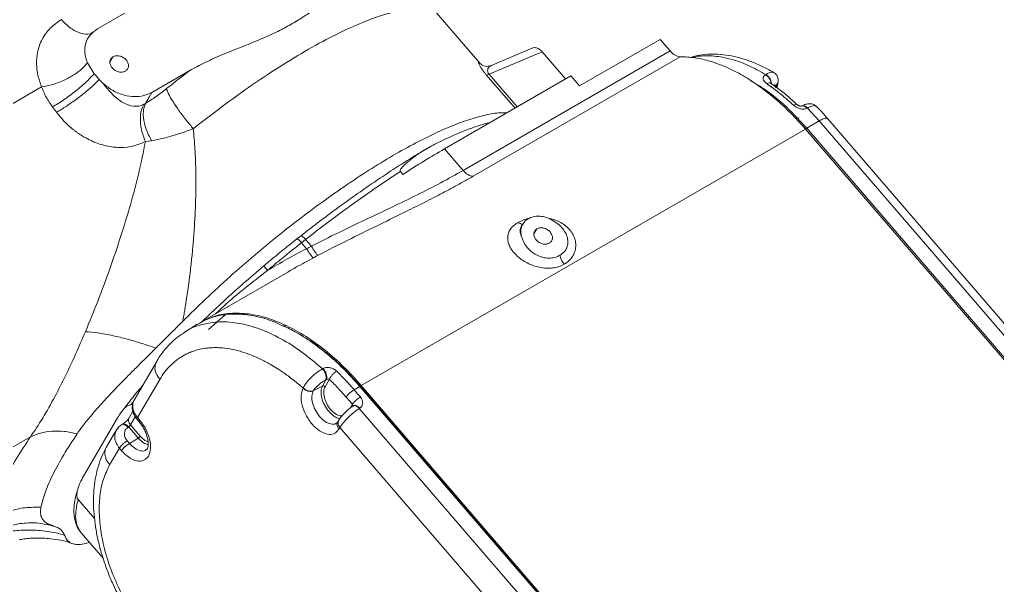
# Model space of a CAD drawing. Header units: millimetres. Extents: x 169 to 14583, y -399 to 10804.
# Drawn here: x 2466.2 to 2715.3, y 8263.2 to 8407.3 of the extents above; entities that cross this region are included whole.
import ezdxf

# ---------------------------------------------------------------- set-up
doc = ezdxf.new("R2010")
doc.units = ezdxf.units.MM
doc.header["$LTSCALE"] = 35

msp = doc.modelspace()

# ---------------------------------------------------------------- linework, layer by layer
at = {"color": 7, "linetype": 'Continuous', "lineweight": 18}
for p, q in [((2583.531, 8396.054), (2564.242, 8418.445)), ((2486.007, 8404.867), (2496.073, 8410.678)), ((2596.982, 8400.021), (2586.544, 8395.617)), ((2629.381, 8402.206), (2608.875, 8390.368)), ((2629.381, 8402.206), (2631.908, 8399.274)), ((2489.989, 8397.786), (2489.212, 8396.459)), ((2631.908, 8399.274), (2579.185, 8368.837)), ((2634.461, 8397.801), (2581.738, 8367.364)), ((2599.332, 8399.03), (2585.799, 8393.321)), ((2605.276, 8392.13), (2599.332, 8399.03)), ((2485.222, 8393.461), (2483.473, 8396.238)), ((2583.512, 8396.075), (2583.991, 8395.706)), ((2509.543, 8394.266), (2499.923, 8388.712)), ((2606.666, 8392.932), (2574.45, 8374.334)), ((2585.086, 8393.199), (2592.406, 8384.7)), ((2585.799, 8393.321), (2592.953, 8385.016)), ((2608.875, 8390.368), (2606.666, 8392.932)), ((2658.371, 8393.738), (2658.428, 8393.663)), ((2471.814, 8390.083), (2393.487, 8344.866)), ((2487.49, 8390.974), (2486.5, 8391.993)), ((2657.821, 8390.196), (2657.475, 8390.106)), ((2658.778, 8390.405), (2658.576, 8390.271)), ((2659.148, 8389.854), (2659.24, 8390.533)), ((2666.882, 8384.725), (2669.893, 8381.45)), ((2663.876, 8382.082), (2664.756, 8382.203)), ((2669.893, 8381.45), (2666.711, 8379.613)), ((2669.893, 8381.45), (2736.788, 8303.792)), ((2738.905, 8304.421), (2672.086, 8381.99)), ((2666.375, 8379.388), (2553.238, 8314.076)), ((2666.375, 8379.388), (2811.317, 8211.126)), ((2666.711, 8379.613), (2811.671, 8211.33)), ((2498.256, 8376.168), (2499.799, 8376.392)), ((2572.69, 8375.888), (2571.977, 8375.529)), ((2574.45, 8374.334), (2579.185, 8368.837)), ((2563.842, 8367.828), (2563.211, 8368.561)), ((2594.394, 8355.186), (2594.005, 8354.521)), ((2597.994, 8353.985), (2597.217, 8352.659)), ((2537.915, 8352.225), (2536.86, 8351.398)), ((2539.075, 8351.255), (2538.021, 8350.428)), ((2539.327, 8348.913), (2538.021, 8350.428)), ((2539.075, 8351.255), (2540.541, 8349.554)), ((2541.061, 8346.6), (2539.35, 8345.667)), ((2534.493, 8342.962), (2512.293, 8330.147)), ((2511.692, 8329.783), (2513.007, 8330.4)), ((2513.399, 8331.022), (2512.813, 8330.447)), ((2514.302, 8328.291), (2518.585, 8332.037)), ((2511.478, 8329.651), (2508.274, 8327.662)), ((2533.951, 8329.145), (2533.447, 8329.382)), ((2501.127, 8320.204), (2495.362, 8310.36)), ((2496.223, 8305.931), (2501.904, 8315.633)), ((2545.136, 8315.651), (2544.024, 8313.752)), ((2552.871, 8313.859), (2551.412, 8312.998)), ((2552.871, 8313.859), (2694.767, 8149.134)), ((2694.989, 8149.199), (2553.093, 8313.925)), ((2553.238, 8314.076), (2698.729, 8145.177)), ((2494.516, 8309.143), (2495.294, 8310.084)), ((2494.974, 8309.218), (2494.516, 8309.143)), ((2550.991, 8309.263), (2550.479, 8308.389)), ((2551.211, 8308.935), (2551.068, 8308.838)), ((2552.886, 8308.317), (2552.743, 8308.221)), ((2552.743, 8308.221), (2614.864, 8236.106)), ((2491.144, 8305.798), (2482.733, 8291.437)), ((2495.082, 8307.497), (2494.13, 8305.873)), ((2494.441, 8304.044), (2495.665, 8306.134)), ((2496.121, 8305.442), (2496.669, 8304.807)), ((2496.223, 8305.931), (2496.77, 8305.295)), ((2490.926, 8302.784), (2488.369, 8298.419)), ((2492.377, 8304.191), (2492.229, 8304.096)), ((2546.972, 8304.593), (2546.876, 8304.506)), ((2547.487, 8305.219), (2547.21, 8304.746)), ((2547.803, 8303.399), (2547.526, 8302.926)), ((2547.803, 8303.399), (2609.73, 8231.508)), ((2468.956, 8300.985), (2412.516, 8268.403)), ((2494.163, 8299.329), (2496.429, 8300.697)), ((2489.146, 8293.847), (2491.639, 8298.103)), ((2492.186, 8297.468), (2491.639, 8298.103)), ((2493.616, 8299.965), (2494.163, 8299.329)), ((2481.101, 8285.027), (2485.285, 8280.17)), ((2481.875, 8276.573), (2487.471, 8270.076))]:
    msp.add_line(p, q, dxfattribs=at)
at = {"color": 7, "linetype": 'Continuous', "lineweight": 18, "flags": 128}
for points in [[(2656.191, 8393.193), (2656.239, 8393.225), (2656.278, 8393.25)], [(2498.249, 8385.854), (2499.186, 8387.454), (2499.923, 8388.712)], [(2666.882, 8384.725), (2666.827, 8384.698), (2666.784, 8384.677)], [(2543.342, 8318.314), (2543.431, 8318.36), (2543.5, 8318.396)], [(2544.335, 8315.566), (2543.797, 8314.646), (2543.374, 8313.924)], [(2544.178, 8315.484), (2544.266, 8315.53), (2544.335, 8315.566)], [(2541.057, 8312.767), (2542.355, 8313.415), (2543.374, 8313.924)], [(2551.412, 8312.998), (2552.304, 8311.961), (2553.006, 8311.147)], [(2549.397, 8311.114), (2550.289, 8310.077), (2550.991, 8309.263)], [(2493.838, 8303.438), (2493.921, 8303.491), (2493.986, 8303.533)], [(2493.986, 8303.533), (2495.354, 8301.945), (2496.429, 8300.697)], [(2494.441, 8304.044), (2495.831, 8302.43), (2496.924, 8301.162)]]:
    msp.add_lwpolyline(points, dxfattribs=at)
at = {"color": 7, "linetype": 'Continuous', "lineweight": 18}
for points, knots in [([(2509.543, 8394.266), (2510.84, 8394.967), (2513.615, 8396.468), (2518.26, 8398.471), (2523.076, 8400.403), (2527.584, 8402.221), (2531.466, 8403.961), (2534.883, 8405.722), (2537.982, 8407.58), (2540.962, 8409.615), (2544.076, 8411.969), (2547.452, 8414.667), (2551.048, 8417.524), (2554.601, 8420.151), (2557.051, 8421.652), (2558.184, 8422.346)], [0, 0, 0, 0, 0.0779872, 0.1668877, 0.2624943, 0.3459984, 0.4179774, 0.4840917, 0.5484452, 0.6107072, 0.6785717, 0.7604998, 0.8464197, 0.9289949, 1, 1, 1, 1]), ([(2476.857, 8407.254), (2475.854, 8406.564), (2473.848, 8405.183), (2471.803, 8402.276), (2470.692, 8399.165), (2470.441, 8396.035), (2470.757, 8393.057), (2471.461, 8391.074), (2471.814, 8390.083)], [0, 0, 0, 0, 0.18659057, 0.37321298, 0.5597941, 0.70652501, 0.85327589, 1, 1, 1, 1]), ([(2476.857, 8407.254), (2477.457, 8406.625), (2478.658, 8405.365), (2480.636, 8404.118), (2482.624, 8403.519), (2484.06, 8403.45), (2484.623, 8403.876), (2484.689, 8403.926)], [0, 0, 0, 0, 0.2308126, 0.4616252, 0.6924378, 0.9641344, 1, 1, 1, 1]), ([(2596.985, 8400.016), (2596.995, 8400.023), (2597.186, 8400.141), (2597.683, 8400.14), (2598.349, 8399.887), (2598.913, 8399.479), (2599.193, 8399.18), (2599.332, 8399.03)], [0, 0, 0, 0, 0.01809265, 0.32892532, 0.63739964, 0.81920691, 1, 1, 1, 1]), ([(2489.989, 8397.786), (2489.781, 8397.625), (2489.366, 8397.303), (2489.142, 8396.54), (2489.27, 8395.707), (2489.753, 8394.908), (2490.511, 8394.267), (2491.426, 8393.889), (2492.379, 8393.805), (2492.889, 8394.017), (2493.144, 8394.123)], [0, 0, 0, 0, 0.125, 0.25, 0.375, 0.5, 0.625, 0.75, 0.875, 1, 1, 1, 1]), ([(2493.144, 8394.123), (2493.352, 8394.284), (2493.767, 8394.606), (2493.991, 8395.37), (2493.862, 8396.202), (2493.38, 8397.002), (2492.622, 8397.642), (2491.707, 8398.02), (2490.754, 8398.104), (2490.244, 8397.892), (2489.989, 8397.786)], [0, 0, 0, 0, 0.125, 0.25, 0.375, 0.5, 0.625, 0.75, 0.875, 1, 1, 1, 1]), ([(2631.908, 8399.274), (2632.113, 8399.054), (2632.522, 8398.619), (2633.186, 8398.159), (2633.849, 8397.854), (2634.256, 8397.819), (2634.461, 8397.801)], [0, 0, 0, 0, 0.2521618, 0.5006635, 0.74886362, 1, 1, 1, 1]), ([(2634.461, 8397.801), (2635.715, 8397.749), (2638.219, 8397.646), (2642.199, 8396.702), (2646.275, 8395.194), (2650.417, 8393.083), (2654.559, 8390.415), (2658.635, 8387.219), (2662.616, 8383.571), (2665.121, 8380.784), (2666.375, 8379.388)], [0, 0, 0, 0, 0.12523294, 0.25002611, 0.37480673, 0.50000114, 0.62520615, 0.75000493, 0.87480152, 1, 1, 1, 1]), ([(2658.362, 8393.736), (2658.075, 8393.906), (2656.853, 8394.63), (2654.671, 8395.718), (2651.823, 8396.879), (2648.98, 8397.734), (2646.172, 8398.278), (2643.422, 8398.507), (2640.77, 8398.398), (2638.651, 8398.099), (2637.467, 8397.722), (2637.089, 8397.602)], [0, 0, 0, 0, 0.04012894, 0.17119305, 0.30242272, 0.43329467, 0.56327103, 0.69172018, 0.8180688, 0.94199306, 1, 1, 1, 1]), ([(2637.685, 8397.557), (2638.179, 8397.686), (2639.881, 8398.131), (2643.149, 8398.044), (2647.381, 8397.292), (2651.797, 8395.745), (2654.784, 8394.082), (2656.278, 8393.25)], [0, 0, 0, 0, 0.0927455, 0.3195592, 0.5463728, 0.7731864, 1, 1, 1, 1]), ([(2483.473, 8396.238), (2483.061, 8395.748), (2482.21, 8394.735), (2480.203, 8393.228), (2477.646, 8391.803), (2474.701, 8390.637), (2472.753, 8390.263), (2471.814, 8390.083)], [0, 0, 0, 0, 0.1788032, 0.3691635, 0.5643795, 0.7898389, 1, 1, 1, 1]), ([(2583.512, 8396.075), (2583.452, 8396.141), (2583.324, 8396.282), (2583.203, 8396.378), (2583.114, 8396.408), (2583.071, 8396.338), (2583.137, 8396.068), (2583.347, 8395.621), (2583.601, 8395.188), (2583.79, 8394.89), (2583.977, 8394.613), (2584.181, 8394.329), (2584.392, 8394.048), (2584.679, 8393.682), (2584.926, 8393.389), (2585.086, 8393.199)], [0, 0, 0, 0, 0.0897222, 0.1903199, 0.2676361, 0.3801606, 0.5369887, 0.6857583, 0.7484443, 0.7905933, 0.8351119, 0.8722046, 0.9056632, 0.9388415, 1, 1, 1, 1]), ([(2586.594, 8395.639), (2586.12, 8395.483), (2585.392, 8395.244), (2584.414, 8395.416), (2584.078, 8395.6), (2583.91, 8395.691)], [0, 0, 0, 0, 0.48517551, 0.74340441, 1, 1, 1, 1]), ([(2586.589, 8395.611), (2586.357, 8395.505), (2585.863, 8395.28), (2585.446, 8394.72), (2585.391, 8394.099), (2585.531, 8393.711), (2585.665, 8393.486), (2585.755, 8393.375), (2585.799, 8393.321)], [0, 0, 0, 0, 0.3285936, 0.7000544, 0.8643905, 0.9356578, 0.9684169, 1, 1, 1, 1]), ([(2486.5, 8391.993), (2486.261, 8392.267), (2485.836, 8392.756), (2485.41, 8393.246), (2485.222, 8393.461)], [0, 0, 0, 0, 0.5602023, 1, 1, 1, 1]), ([(2503.642, 8389.679), (2504.743, 8390.549), (2506.709, 8392.103), (2508.677, 8393.605), (2509.543, 8394.266)], [0, 0, 0, 0, 0.5599723, 1, 1, 1, 1]), ([(2585.799, 8393.321), (2585.629, 8393.259), (2585.326, 8393.148), (2585.159, 8393.183), (2585.086, 8393.199)], [0, 0, 0, 0, 0.559645, 1, 1, 1, 1]), ([(2656.529, 8390.936), (2656.29, 8391.13), (2655.82, 8391.512), (2655.57, 8392.157), (2655.658, 8392.654), (2655.908, 8392.987), (2656.096, 8393.124), (2656.191, 8393.193)], [0, 0, 0, 0, 0.2786936, 0.5459093, 0.7773637, 0.8876048, 1, 1, 1, 1]), ([(2656.191, 8393.193), (2656.361, 8393.083), (2656.722, 8392.848), (2657.217, 8392.247), (2657.529, 8391.583), (2657.655, 8391.111), (2657.643, 8390.926), (2657.642, 8390.906)], [0, 0, 0, 0, 0.2295016, 0.489025, 0.7629847, 0.9748939, 1, 1, 1, 1]), ([(2656.278, 8393.25), (2656.57, 8393.415), (2657.162, 8393.749), (2657.856, 8393.877), (2658.271, 8393.871), (2658.37, 8393.739), (2658.371, 8393.738)], [0, 0, 0, 0, 0.3263642, 0.6627947, 0.9957815, 1, 1, 1, 1]), ([(2656.278, 8393.25), (2656.448, 8393.14), (2656.81, 8392.905), (2657.302, 8392.304), (2657.621, 8391.637), (2657.75, 8391.095), (2657.727, 8390.848), (2657.719, 8390.763)], [0, 0, 0, 0, 0.2115101, 0.4506977, 0.7031985, 0.8985126, 1, 1, 1, 1]), ([(2659.443, 8391.81), (2659.435, 8391.974), (2659.417, 8392.336), (2659.188, 8392.941), (2658.827, 8393.456), (2658.476, 8393.642), (2658.354, 8393.707)], [0, 0, 0, 0, 0.2323011, 0.5114543, 0.8296139, 1, 1, 1, 1]), ([(2471.814, 8390.083), (2472.171, 8389.2), (2472.873, 8387.469), (2474.039, 8385.816), (2474.61, 8385.007)], [0, 0, 0, 0, 0.5101645, 1, 1, 1, 1]), ([(2486.5, 8391.993), (2486.062, 8391.544), (2485.156, 8390.615), (2483.171, 8388.904), (2480.743, 8387.01), (2478.067, 8385.117), (2476.42, 8384.122), (2475.629, 8383.643)], [0, 0, 0, 0, 0.1786165, 0.3695504, 0.5655304, 0.7911622, 1, 1, 1, 1]), ([(2487.49, 8390.974), (2487.87, 8390.473), (2488.635, 8389.466), (2490.297, 8387.707), (2492.466, 8385.981), (2494.751, 8385.141), (2496.567, 8385.147), (2497.426, 8385.47), (2497.85, 8385.629)], [0, 0, 0, 0, 0.12844379, 0.25815373, 0.51594827, 0.76412125, 0.883391, 1, 1, 1, 1]), ([(2499.923, 8388.712), (2499.25, 8388.399), (2497.904, 8387.774), (2495.458, 8387.559), (2492.774, 8387.937), (2489.943, 8389.017), (2488.308, 8390.322), (2487.49, 8390.974)], [0, 0, 0, 0, 0.18676176, 0.37352353, 0.56028531, 0.78014266, 1, 1, 1, 1]), ([(2652.459, 8391.673), (2653.722, 8390.933), (2656.818, 8389.12), (2661.679, 8385.075), (2665.034, 8381.434), (2666.711, 8379.613)], [0, 0, 0, 0, 0.2563541, 0.628177, 1, 1, 1, 1]), ([(2656.529, 8390.936), (2656.747, 8391.036), (2657.14, 8391.217), (2657.396, 8391.07), (2657.511, 8391.004)], [0, 0, 0, 0, 0.55146797, 1, 1, 1, 1]), ([(2663.349, 8385.433), (2662.095, 8386.565), (2659.857, 8388.587), (2657.546, 8390.218), (2656.529, 8390.936)], [0, 0, 0, 0, 0.5599409, 1, 1, 1, 1]), ([(2664.294, 8385.578), (2663.842, 8385.996), (2662.532, 8387.206), (2660.281, 8389.086), (2658.458, 8390.377), (2657.529, 8391.035)], [0, 0, 0, 0, 0.2056571, 0.5955258, 1, 1, 1, 1]), ([(2658.203, 8390.543), (2658.325, 8390.585), (2658.679, 8390.707), (2658.739, 8390.524), (2658.778, 8390.405)], [0, 0, 0, 0, 0.3431435, 1, 1, 1, 1]), ([(2659.211, 8390.563), (2659.195, 8390.467), (2659.15, 8390.193), (2658.904, 8390.001), (2658.745, 8389.877)], [0, 0, 0, 0, 0.35121341, 1, 1, 1, 1]), ([(2659.42, 8391.842), (2659.427, 8391.785), (2659.466, 8391.478), (2659.269, 8390.935), (2658.936, 8390.576), (2658.778, 8390.405)], [0, 0, 0, 0, 0.1069696, 0.5749379, 1, 1, 1, 1]), ([(2659.232, 8390.504), (2659.295, 8390.769), (2659.423, 8391.314), (2659.436, 8391.671), (2659.443, 8391.854)], [0, 0, 0, 0, 0.4864522, 1, 1, 1, 1]), ([(2503.642, 8389.679), (2502.61, 8388.883), (2500.772, 8387.464), (2499.018, 8386.345), (2498.249, 8385.854)], [0, 0, 0, 0, 0.5613024, 1, 1, 1, 1]), ([(2510.452, 8379.456), (2509.864, 8380.156), (2508.645, 8381.607), (2506.865, 8383.971), (2505.24, 8386.356), (2504.016, 8388.461), (2503.764, 8389.284), (2503.642, 8389.679)], [0, 0, 0, 0, 0.1768132, 0.3671494, 0.5635509, 0.7902753, 1, 1, 1, 1]), ([(2474.61, 8385.007), (2474.801, 8384.754), (2475.143, 8384.302), (2475.48, 8383.845), (2475.629, 8383.643)], [0, 0, 0, 0, 0.559999, 1, 1, 1, 1]), ([(2498.256, 8376.168), (2497.874, 8377.195), (2497.108, 8379.253), (2496.873, 8382.018), (2497.14, 8384.183), (2497.619, 8385.158), (2497.85, 8385.629)], [0, 0, 0, 0, 0.28781185, 0.57700942, 0.79566606, 1, 1, 1, 1]), ([(2499.799, 8376.392), (2499.308, 8377.37), (2498.303, 8379.37), (2497.695, 8382.136), (2497.677, 8384.37), (2498.061, 8385.367), (2498.249, 8385.854)], [0, 0, 0, 0, 0.2743665, 0.5613829, 0.7856333, 1, 1, 1, 1]), ([(2497.85, 8385.629), (2497.923, 8385.666), (2498.054, 8385.731), (2498.188, 8385.816), (2498.249, 8385.854)], [0, 0, 0, 0, 0.5524204, 1, 1, 1, 1]), ([(2664.263, 8385.535), (2664.231, 8385.582), (2664.148, 8385.705), (2663.808, 8385.661), (2663.498, 8385.507), (2663.349, 8385.433)], [0, 0, 0, 0, 0.2430027, 0.6362441, 1, 1, 1, 1]), ([(2666.784, 8384.677), (2666.532, 8384.587), (2666.022, 8384.404), (2665.072, 8384.488), (2664.114, 8384.827), (2663.607, 8385.229), (2663.349, 8385.433)], [0, 0, 0, 0, 0.2378288, 0.4811771, 0.7360747, 1, 1, 1, 1]), ([(2665.392, 8385.233), (2665.368, 8385.223), (2665.319, 8385.203), (2665.212, 8385.19), (2665.081, 8385.195), (2664.931, 8385.223), (2664.768, 8385.275), (2664.601, 8385.353), (2664.438, 8385.453), (2664.343, 8385.535), (2664.295, 8385.577)], [0, 0, 0, 0, 0.1113552, 0.22542833, 0.34314423, 0.46523929, 0.59215603, 0.72393524, 0.86016418, 1, 1, 1, 1]), ([(2666.784, 8384.677), (2666.609, 8384.843), (2666.248, 8385.184), (2665.735, 8385.349), (2665.487, 8385.255), (2665.388, 8385.217)], [0, 0, 0, 0, 0.3622771, 0.7455795, 1, 1, 1, 1]), ([(2669.288, 8385.035), (2669.044, 8385.25), (2668.548, 8385.689), (2667.543, 8385.866), (2666.502, 8385.732), (2665.821, 8385.429), (2665.485, 8385.28)], [0, 0, 0, 0, 0.2464834, 0.5018808, 0.7544312, 1, 1, 1, 1]), ([(2665.493, 8385.269), (2665.503, 8385.279), (2665.632, 8385.401), (2665.991, 8385.348), (2666.468, 8385.135), (2666.747, 8384.859), (2666.882, 8384.725)], [0, 0, 0, 0, 0.0352136, 0.4183244, 0.7184015, 1, 1, 1, 1]), ([(2669.12, 8385.083), (2669.087, 8385.15), (2668.966, 8385.4), (2668.192, 8385.326), (2667.315, 8384.924), (2666.882, 8384.725)], [0, 0, 0, 0, 0.1566609, 0.5826948, 1, 1, 1, 1]), ([(2672.086, 8381.99), (2671.659, 8382.479), (2670.67, 8383.61), (2669.643, 8384.671), (2669.059, 8385.273)], [0, 0, 0, 0, 0.4324153, 1, 1, 1, 1]), ([(2475.629, 8383.643), (2476.23, 8382.884), (2477.156, 8381.717), (2478.623, 8380.289), (2479.62, 8379.432), (2480.451, 8378.789), (2481.09, 8378.328), (2481.785, 8377.861), (2482.609, 8377.353), (2483.49, 8376.866), (2484.488, 8376.374), (2485.737, 8375.839), (2487.181, 8375.349), (2488.834, 8374.953), (2490.416, 8374.725), (2492.632, 8374.641), (2495.312, 8374.936), (2497.287, 8375.763), (2498.256, 8376.168)], [0, 0, 0, 0, 0.1019042, 0.1567802, 0.2143613, 0.2405525, 0.2687066, 0.2988469, 0.3310003, 0.3742491, 0.4101372, 0.4557078, 0.5288933, 0.5875729, 0.6587343, 0.724022, 0.8645878, 1, 1, 1, 1]), ([(2590.341, 8383.508), (2589.64, 8383.523), (2587.912, 8383.561), (2584.461, 8382.911), (2580.131, 8381.661), (2575.274, 8379.79), (2569.984, 8377.353), (2564.309, 8374.37), (2558.312, 8370.873), (2552.066, 8366.904), (2545.652, 8362.516), (2539.138, 8357.755), (2532.594, 8352.671), (2526.1, 8347.329), (2519.747, 8341.797), (2513.57, 8336.132), (2509.693, 8332.31), (2507.752, 8330.396)], [0, 0, 0, 0, 0.0463322, 0.11435415, 0.18257063, 0.25078697, 0.31880875, 0.38683059, 0.45504701, 0.52326335, 0.59128513, 0.65930697, 0.72752339, 0.79573845, 0.863758, 0.93177938, 1, 1, 1, 1]), ([(2586.059, 8381.036), (2585.11, 8380.792), (2582.712, 8380.177), (2578.251, 8378.488), (2574.544, 8376.755), (2572.69, 8375.888)], [0, 0, 0, 0, 0.246438, 0.623219, 1, 1, 1, 1]), ([(2671.996, 8381.912), (2671.944, 8382.002), (2671.817, 8382.221), (2671.044, 8382.048), (2670.276, 8381.65), (2669.893, 8381.45)], [0, 0, 0, 0, 0.2574123, 0.6287062, 1, 1, 1, 1]), ([(2499.799, 8376.392), (2500.531, 8376.538), (2502.065, 8376.842), (2504.607, 8377.496), (2507.441, 8378.345), (2509.421, 8379.076), (2510.452, 8379.456)], [0, 0, 0, 0, 0.2182669, 0.4573774, 0.7177162, 1, 1, 1, 1]), ([(2507.752, 8330.396), (2507.846, 8330.911), (2508.021, 8331.872), (2508.253, 8333.218), (2508.436, 8334.319), (2508.601, 8335.344), (2508.797, 8336.61), (2509.074, 8338.483), (2509.395, 8340.823), (2509.692, 8343.205), (2509.932, 8345.317), (2510.122, 8347.139), (2510.28, 8348.782), (2510.41, 8350.247), (2510.514, 8351.531), (2510.598, 8352.635), (2510.827, 8355.885), (2511.083, 8361.071), (2511.133, 8367.942), (2510.945, 8373.992), (2510.608, 8377.719), (2510.452, 8379.456)], [0, 0, 0, 0, 0.0314071, 0.0587213, 0.0819311, 0.0983642, 0.1209343, 0.1587462, 0.2118652, 0.262483, 0.3027756, 0.3395009, 0.3726436, 0.4021891, 0.4281252, 0.4504407, 0.4691251, 0.6252535, 0.7658909, 0.8908667, 1, 1, 1, 1]), ([(2666.711, 8379.613), (2666.656, 8379.578), (2666.548, 8379.509), (2666.421, 8379.401), (2666.371, 8379.347), (2666.366, 8379.342)], [0, 0, 0, 0, 0.4753585, 0.9507143, 1, 1, 1, 1]), ([(2482.973, 8327.776), (2484.059, 8330.415), (2486.236, 8335.706), (2489.222, 8343.813), (2491.986, 8351.956), (2494.459, 8360.09), (2496.643, 8368.166), (2497.72, 8373.506), (2498.256, 8376.168)], [0, 0, 0, 0, 0.1657209, 0.3323758, 0.4995923, 0.6669592, 0.8339858, 1, 1, 1, 1]), ([(2571.977, 8375.529), (2571.373, 8375.205), (2570.228, 8374.59), (2568.678, 8373.631), (2567.419, 8372.786), (2566.448, 8372.084), (2565.663, 8371.48), (2564.999, 8370.934), (2564.368, 8370.373), (2563.815, 8369.826), (2563.389, 8369.311), (2563.174, 8368.942), (2563.147, 8368.712), (2563.172, 8368.616), (2563.199, 8368.579), (2563.211, 8368.561)], [0, 0, 0, 0, 0.1885351, 0.3575405, 0.4876288, 0.5879901, 0.6689717, 0.7427451, 0.8079438, 0.8838587, 0.9394366, 0.9775817, 0.9903762, 0.9954363, 1, 1, 1, 1]), ([(2569.949, 8374.402), (2568.64, 8373.615), (2565.979, 8372.018), (2561.864, 8369.405), (2557.648, 8366.626), (2553.38, 8363.703), (2549.073, 8360.648), (2544.742, 8357.468), (2541.013, 8354.644), (2538.732, 8352.866), (2537.899, 8352.216)], [0, 0, 0, 0, 0.1285526, 0.2612318, 0.3938299, 0.5263619, 0.6588405, 0.7912762, 0.9236779, 1, 1, 1, 1]), ([(2563.211, 8368.561), (2561.004, 8367.107), (2556.59, 8364.198), (2550.295, 8359.736), (2544.447, 8355.421), (2540.866, 8352.644), (2539.075, 8351.255)], [0, 0, 0, 0, 0.2799847, 0.5599695, 0.7799847, 1, 1, 1, 1]), ([(2579.185, 8368.837), (2577.315, 8367.786), (2573.573, 8365.682), (2567.414, 8362.554), (2560.959, 8359.432), (2554.26, 8356.268), (2547.419, 8353.024), (2542.835, 8350.711), (2540.541, 8349.554)], [0, 0, 0, 0, 0.1662312, 0.332564, 0.4990784, 0.6658174, 0.8327925, 1, 1, 1, 1]), ([(2579.185, 8368.837), (2579.414, 8368.597), (2579.871, 8368.116), (2580.77, 8367.517), (2581.371, 8367.422), (2581.738, 8367.364)], [0, 0, 0, 0, 0.2805197, 0.561039, 1, 1, 1, 1]), ([(2581.738, 8367.364), (2580.396, 8366.602), (2577.702, 8365.071), (2573.378, 8362.768), (2568.842, 8360.442), (2563.428, 8357.756), (2557.073, 8354.663), (2549.744, 8351.098), (2544.767, 8348.53), (2542.249, 8347.23)], [0, 0, 0, 0, 0.1165949, 0.2340301, 0.3527422, 0.4731539, 0.6452009, 0.8204937, 1, 1, 1, 1]), ([(2604.966, 8344.969), (2604.514, 8344.744), (2603.614, 8344.296), (2602.037, 8343.973), (2600.381, 8343.907), (2598.701, 8344.125), (2597.062, 8344.576), (2595.527, 8345.238), (2594.123, 8346.067), (2592.897, 8347.039), (2591.878, 8348.12), (2591.118, 8349.283), (2590.637, 8350.477), (2590.433, 8352.064), (2590.924, 8353.558), (2592.015, 8354.835), (2592.801, 8355.349), (2593.192, 8355.605)], [0, 0, 0, 0, 0.0657808, 0.1312642, 0.1955519, 0.2591014, 0.3197577, 0.3798767, 0.4388461, 0.4978882, 0.5580728, 0.6193687, 0.6823829, 0.745459, 0.8727121, 0.9366295, 1, 1, 1, 1]), ([(2593.192, 8355.605), (2593.628, 8355.831), (2594.485, 8356.277), (2595.53, 8356.528), (2596.043, 8356.651)], [0, 0, 0, 0, 0.50905218, 1, 1, 1, 1]), ([(2594.355, 8355.188), (2594.344, 8355.185), (2594.175, 8355.142), (2593.766, 8355.27), (2593.382, 8355.494), (2593.192, 8355.605)], [0, 0, 0, 0, 0.033395, 0.5206544, 1, 1, 1, 1]), ([(2594.016, 8352.181), (2593.947, 8352.624), (2593.808, 8353.51), (2594.104, 8354.744), (2594.751, 8355.799), (2595.741, 8356.601), (2596.996, 8357.095), (2598.427, 8357.24), (2599.947, 8357.054), (2600.92, 8356.649), (2601.406, 8356.447)], [0, 0, 0, 0, 0.1249999, 0.2499999, 0.375, 0.5, 0.625, 0.7500001, 0.8750001, 1, 1, 1, 1]), ([(2600.812, 8356.664), (2600.973, 8356.641), (2601.709, 8356.538), (2602.945, 8356.106), (2604.437, 8355.379), (2605.698, 8354.433), (2606.71, 8353.333), (2607.427, 8352.107), (2607.842, 8350.8), (2607.926, 8349.457), (2607.677, 8348.135), (2607.076, 8346.901), (2606.195, 8345.791), (2605.374, 8345.242), (2604.966, 8344.969)], [0, 0, 0, 0, 0.0252423, 0.1147555, 0.2019218, 0.2886225, 0.3729887, 0.457282, 0.5431903, 0.629899, 0.7193007, 0.8112132, 0.9060479, 1, 1, 1, 1]), ([(2601.406, 8356.447), (2601.981, 8356.127), (2603.07, 8355.52), (2604.37, 8354.303), (2605.296, 8353.01), (2605.803, 8351.691), (2605.929, 8350.363), (2605.653, 8349.162), (2604.984, 8348.025), (2604.248, 8347.5), (2603.835, 8347.205)], [0, 0, 0, 0, 0.1458667, 0.2767579, 0.3977322, 0.5159455, 0.6257273, 0.7506135, 0.8598827, 1, 1, 1, 1]), ([(2594.016, 8352.181), (2593.881, 8352.551), (2593.613, 8353.288), (2593.705, 8354.082), (2593.995, 8354.462), (2594.042, 8354.523)], [0, 0, 0, 0, 0.4593871, 0.9121169, 1, 1, 1, 1]), ([(2601.15, 8350.322), (2600.894, 8350.216), (2600.384, 8350.005), (2599.431, 8350.088), (2598.517, 8350.467), (2597.758, 8351.106), (2597.277, 8351.907), (2597.147, 8352.739), (2597.371, 8353.502), (2597.786, 8353.824), (2597.994, 8353.985)], [0, 0, 0, 0, 0.125025, 0.2499956, 0.3749881, 0.4999883, 0.6249807, 0.7499809, 0.8748392, 1, 1, 1, 1]), ([(2597.994, 8353.985), (2598.249, 8354.091), (2598.76, 8354.303), (2599.713, 8354.22), (2600.627, 8353.84), (2601.386, 8353.201), (2601.867, 8352.401), (2601.996, 8351.569), (2601.773, 8350.806), (2601.357, 8350.484), (2601.15, 8350.322)], [0, 0, 0, 0, 0.125025, 0.2499956, 0.3749881, 0.4999883, 0.6249807, 0.7499809, 0.8748392, 1, 1, 1, 1]), ([(2536.844, 8351.389), (2536.178, 8350.864), (2534.247, 8349.341), (2531.41, 8347.038), (2529.259, 8345.23), (2528.357, 8344.472)], [0, 0, 0, 0, 0.23401968, 0.67882229, 1, 1, 1, 1]), ([(2538.021, 8350.428), (2536.396, 8349.14), (2533.494, 8346.84), (2530.628, 8344.434), (2529.367, 8343.375)], [0, 0, 0, 0, 0.55997376, 1, 1, 1, 1]), ([(2536.873, 8351.353), (2536.882, 8351.375), (2536.913, 8351.45), (2537.186, 8351.27), (2537.585, 8350.915), (2537.876, 8350.591), (2538.021, 8350.428)], [0, 0, 0, 0, 0.1355732, 0.4711039, 0.7355522, 1, 1, 1, 1]), ([(2537.92, 8352.189), (2537.926, 8352.206), (2537.95, 8352.273), (2538.184, 8352.138), (2538.58, 8351.805), (2538.91, 8351.438), (2539.075, 8351.255)], [0, 0, 0, 0, 0.0997528, 0.3998352, 0.6999176, 1, 1, 1, 1]), ([(2603.835, 8347.205), (2603.411, 8347.003), (2602.568, 8346.602), (2601.062, 8346.458), (2599.529, 8346.637), (2598.039, 8347.179), (2596.665, 8348.027), (2595.49, 8349.172), (2594.53, 8350.584), (2594.194, 8351.627), (2594.016, 8352.181)], [0, 0, 0, 0, 0.1254713, 0.2494845, 0.3675552, 0.4841877, 0.6024063, 0.7232844, 0.8532873, 1, 1, 1, 1]), ([(2539.327, 8348.913), (2537.651, 8348.031), (2534.297, 8346.268), (2531.011, 8344.34), (2529.367, 8343.375)], [0, 0, 0, 0, 0.4996732, 1, 1, 1, 1]), ([(2540.541, 8349.554), (2540.314, 8349.435), (2539.909, 8349.222), (2539.504, 8349.007), (2539.327, 8348.913)], [0, 0, 0, 0, 0.5600052, 1, 1, 1, 1]), ([(2541.061, 8346.6), (2540.975, 8346.639), (2540.802, 8346.719), (2540.326, 8347.326), (2539.818, 8348.084), (2539.486, 8348.643), (2539.327, 8348.913)], [0, 0, 0, 0, 0.2854547, 0.5752724, 0.7950923, 1, 1, 1, 1]), ([(2542.249, 8347.23), (2542.167, 8347.27), (2542, 8347.353), (2541.544, 8347.94), (2541.041, 8348.699), (2540.705, 8349.273), (2540.541, 8349.554)], [0, 0, 0, 0, 0.2739227, 0.5609883, 0.7854534, 1, 1, 1, 1]), ([(2539.35, 8345.667), (2538.603, 8345.264), (2536.978, 8344.388), (2535.368, 8343.456), (2534.499, 8342.952)], [0, 0, 0, 0, 0.4599717, 1, 1, 1, 1]), ([(2542.249, 8347.23), (2542.027, 8347.113), (2541.631, 8346.903), (2541.235, 8346.692), (2541.061, 8346.6)], [0, 0, 0, 0, 0.56, 1, 1, 1, 1]), ([(2604.966, 8344.969), (2604.826, 8345.141), (2604.539, 8345.496), (2604.103, 8346.259), (2603.937, 8346.843), (2603.835, 8347.205)], [0, 0, 0, 0, 0.2624609, 0.5427168, 1, 1, 1, 1]), ([(2528.453, 8344.551), (2526.721, 8343.072), (2523.258, 8340.114), (2518.155, 8335.563), (2514.92, 8332.472), (2513.302, 8330.926)], [0, 0, 0, 0, 0.3333011, 0.6666339, 1, 1, 1, 1]), ([(2529.367, 8343.375), (2527.414, 8341.862), (2523.651, 8338.945), (2519.217, 8335.253), (2516.853, 8333.039), (2516.131, 8332.362)], [0, 0, 0, 0, 0.4283078, 0.8253413, 1, 1, 1, 1]), ([(2529.367, 8343.375), (2529.193, 8343.576), (2528.829, 8343.995), (2528.495, 8344.354), (2528.354, 8344.493), (2528.365, 8344.468), (2528.366, 8344.466)], [0, 0, 0, 0, 0.33411453, 0.69531156, 0.9763232, 1, 1, 1, 1]), ([(2507.752, 8330.396), (2506.668, 8329.313), (2505.14, 8327.786), (2502.846, 8325.515), (2501.645, 8324.327), (2500.892, 8323.583)], [0, 0, 0, 0, 0.476824, 0.6720991, 1, 1, 1, 1]), ([(2508.294, 8327.631), (2508.372, 8327.693), (2509.614, 8328.694), (2512.597, 8329.684), (2517.172, 8330.462), (2522.18, 8330.04), (2527.409, 8328.595), (2532.75, 8326.126), (2538.127, 8322.762), (2541.604, 8319.797), (2543.342, 8318.314)], [0, 0, 0, 0, 0.0095172, 0.1524706, 0.2954241, 0.4383775, 0.5787831, 0.7191888, 0.8595944, 1, 1, 1, 1]), ([(2511.521, 8329.575), (2512.292, 8330.044), (2514.138, 8331.169), (2517.534, 8332.074), (2521.559, 8332.402), (2525.866, 8331.889), (2529.772, 8330.875), (2532.253, 8329.729), (2533.198, 8329.293)], [0, 0, 0, 0, 0.1342645, 0.3218318, 0.509399, 0.6969663, 0.8845335, 1, 1, 1, 1]), ([(2513.392, 8330.781), (2513.386, 8330.797), (2513.336, 8330.914), (2513.363, 8330.964), (2513.387, 8331.007)], [0, 0, 0, 0, 0.13491288, 1, 1, 1, 1]), ([(2514.305, 8331.009), (2514.708, 8331.212), (2516.372, 8332.048), (2519.793, 8332.546), (2524.46, 8332.462), (2529.344, 8331.354), (2534.28, 8329.392), (2539.18, 8326.655), (2544.037, 8323.15), (2548.788, 8318.989), (2551.755, 8315.714), (2553.238, 8314.076)], [0, 0, 0, 0, 0.0397035, 0.1641788, 0.2886541, 0.4131294, 0.5305036, 0.6478777, 0.7652518, 0.8826259, 1, 1, 1, 1]), ([(2482.973, 8327.776), (2482.146, 8325.854), (2480.497, 8322.023), (2477.902, 8316.508), (2475.101, 8311.006), (2472.095, 8305.638), (2470, 8302.532), (2468.956, 8300.985)], [0, 0, 0, 0, 0.1897329, 0.3781631, 0.5651473, 0.783536, 1, 1, 1, 1]), ([(2500.892, 8323.583), (2499.703, 8323.999), (2497.287, 8324.844), (2493.579, 8325.923), (2489.77, 8326.85), (2486.063, 8327.538), (2483.992, 8327.698), (2482.973, 8327.776)], [0, 0, 0, 0, 0.1824162, 0.3707172, 0.5615059, 0.7844248, 1, 1, 1, 1]), ([(2533.198, 8329.293), (2533.785, 8329.047), (2535.9, 8328.163), (2539.596, 8325.885), (2544.179, 8322.514), (2548.663, 8318.516), (2551.468, 8315.411), (2552.871, 8313.859)], [0, 0, 0, 0, 0.0876744, 0.3157558, 0.5438372, 0.7719186, 1, 1, 1, 1]), ([(2534.319, 8328.821), (2535.931, 8327.975), (2539.158, 8326.282), (2543.968, 8322.767), (2548.67, 8318.661), (2551.605, 8315.419), (2553.074, 8313.796)], [0, 0, 0, 0, 0.2499683, 0.5002309, 0.7498797, 1, 1, 1, 1]), ([(2508.299, 8327.658), (2507.678, 8327.253), (2506.356, 8326.39), (2504.549, 8324.753), (2502.868, 8322.853), (2501.772, 8321.285), (2501.23, 8320.376), (2501.125, 8320.201)], [0, 0, 0, 0, 0.2155542, 0.4590607, 0.7037542, 0.9428722, 1, 1, 1, 1]), ([(2480.879, 8301.799), (2481.368, 8302.49), (2482.39, 8303.933), (2484.378, 8306.39), (2486.368, 8308.676), (2488.22, 8310.704), (2489.779, 8312.367), (2491.49, 8314.152), (2493.426, 8316.134), (2495.673, 8318.4), (2498.199, 8320.918), (2499.982, 8322.682), (2500.892, 8323.583)], [0, 0, 0, 0, 0.1048629, 0.2193159, 0.3485397, 0.4202211, 0.4954247, 0.573657, 0.6611205, 0.7624304, 0.8787231, 1, 1, 1, 1]), ([(2501.904, 8315.633), (2502.331, 8316.304), (2503.186, 8317.645), (2504.768, 8319.382), (2506.482, 8320.813), (2508.055, 8321.772), (2509.366, 8322.4), (2510.522, 8322.85), (2511.915, 8323.262), (2513.334, 8323.537), (2514.727, 8323.685), (2515.971, 8323.734), (2517.643, 8323.687), (2519.769, 8323.43), (2522.439, 8322.808), (2525.092, 8321.903), (2527.333, 8320.914), (2529.106, 8320.011), (2530.613, 8319.165), (2532.359, 8318.087), (2534.057, 8316.924), (2535.658, 8315.723), (2537.044, 8314.616), (2537.964, 8313.816), (2538.43, 8313.41)], [0, 0, 0, 0, 0.0624932, 0.12497729, 0.1929489, 0.24997496, 0.28122556, 0.31605152, 0.35445448, 0.40226411, 0.43421271, 0.46667772, 0.5, 0.5624932, 0.62497729, 0.6929489, 0.74997496, 0.78122556, 0.81605152, 0.85445448, 0.90226412, 0.93421271, 0.96667796, 1, 1, 1, 1]), ([(2501.128, 8320.199), (2500.94, 8319.738), (2500.563, 8318.811), (2500.847, 8317.132), (2501.552, 8316.133), (2501.904, 8315.633)], [0, 0, 0, 0, 0.3313731, 0.6656865, 1, 1, 1, 1]), ([(2538.467, 8313.494), (2538.609, 8313.763), (2538.871, 8314.259), (2539.549, 8315.165), (2540.537, 8316.239), (2541.912, 8317.444), (2542.877, 8318.031), (2543.342, 8318.314)], [0, 0, 0, 0, 0.1661161, 0.30551633, 0.50329761, 0.76077139, 1, 1, 1, 1]), ([(2543.342, 8318.314), (2543.469, 8318.172), (2543.735, 8317.872), (2544.06, 8317.278), (2544.285, 8316.606), (2544.35, 8315.944), (2544.233, 8315.632), (2544.178, 8315.484)], [0, 0, 0, 0, 0.1742521, 0.3654711, 0.5645102, 0.792957, 1, 1, 1, 1]), ([(2543.5, 8318.396), (2543.756, 8318.493), (2544.274, 8318.69), (2545.241, 8318.643), (2546.211, 8318.336), (2546.717, 8317.93), (2546.974, 8317.725)], [0, 0, 0, 0, 0.2372426, 0.4815766, 0.7374485, 1, 1, 1, 1]), ([(2543.5, 8318.396), (2543.627, 8318.253), (2543.893, 8317.954), (2544.218, 8317.36), (2544.443, 8316.687), (2544.507, 8316.026), (2544.391, 8315.714), (2544.335, 8315.566)], [0, 0, 0, 0, 0.1742555, 0.3654731, 0.5645083, 0.7929528, 1, 1, 1, 1]), ([(2546.974, 8317.725), (2547.819, 8316.879), (2549.33, 8315.369), (2550.776, 8313.722), (2551.412, 8312.998)], [0, 0, 0, 0, 0.55997706, 1, 1, 1, 1]), ([(2541.057, 8312.767), (2541.242, 8313.025), (2541.61, 8313.541), (2542.492, 8314.356), (2543.387, 8315.036), (2543.914, 8315.335), (2544.178, 8315.484)], [0, 0, 0, 0, 0.2804919, 0.5604905, 0.7804955, 1, 1, 1, 1]), ([(2544.335, 8315.566), (2544.378, 8315.588), (2544.467, 8315.633), (2544.627, 8315.678), (2544.801, 8315.702), (2544.981, 8315.701), (2545.085, 8315.668), (2545.136, 8315.651)], [0, 0, 0, 0, 0.16783892, 0.34862842, 0.54066773, 0.77260385, 1, 1, 1, 1]), ([(2545.136, 8315.651), (2545.948, 8314.84), (2547.398, 8313.39), (2548.786, 8311.809), (2549.397, 8311.114)], [0, 0, 0, 0, 0.5599771, 1, 1, 1, 1]), ([(2497.517, 8314.04), (2497.149, 8313.606), (2495.862, 8312.09), (2494.046, 8309.827), (2492.691, 8308.039), (2492.117, 8307.282)], [0, 0, 0, 0, 0.1876058, 0.6558191, 1, 1, 1, 1]), ([(2547.526, 8302.926), (2547.159, 8302.495), (2546.426, 8301.632), (2544.624, 8301.54), (2542.624, 8302.398), (2540.666, 8304.145), (2539.061, 8306.504), (2538.061, 8309.103), (2537.758, 8311.622), (2538.206, 8312.814), (2538.43, 8313.41)], [0, 0, 0, 0, 0.1250074, 0.2499983, 0.3749941, 0.4999965, 0.624998, 0.7499938, 0.874944, 1, 1, 1, 1]), ([(2538.43, 8313.41), (2538.436, 8313.426), (2538.449, 8313.453), (2538.461, 8313.481), (2538.467, 8313.494)], [0, 0, 0, 0, 0.5599936, 1, 1, 1, 1]), ([(2538.43, 8313.41), (2538.628, 8313.224), (2539.038, 8312.838), (2539.814, 8312.568), (2540.516, 8312.537), (2540.868, 8312.67), (2541.038, 8312.734)], [0, 0, 0, 0, 0.27114, 0.562544, 0.7892722, 1, 1, 1, 1]), ([(2538.467, 8313.494), (2538.671, 8313.298), (2539.089, 8312.896), (2539.871, 8312.618), (2540.557, 8312.584), (2540.896, 8312.708), (2541.057, 8312.767)], [0, 0, 0, 0, 0.2805223, 0.5742817, 0.7970555, 1, 1, 1, 1]), ([(2546.876, 8304.506), (2546.828, 8304.459), (2546.495, 8304.134), (2545.492, 8304.194), (2544.071, 8304.773), (2542.652, 8306.046), (2541.494, 8307.746), (2540.772, 8309.624), (2540.552, 8311.442), (2540.876, 8312.303), (2541.038, 8312.734)], [0, 0, 0, 0, 0.0235533, 0.1630457, 0.3025381, 0.4420305, 0.5815229, 0.7210152, 0.8605076, 1, 1, 1, 1]), ([(2541.038, 8312.734), (2541.041, 8312.74), (2541.047, 8312.751), (2541.054, 8312.762), (2541.057, 8312.767)], [0, 0, 0, 0, 0.5598368, 1, 1, 1, 1]), ([(2547.864, 8305.72), (2547.795, 8305.712), (2547.328, 8305.659), (2546.257, 8306.243), (2544.905, 8307.424), (2543.778, 8309.099), (2543.088, 8310.921), (2542.888, 8312.684), (2543.212, 8313.511), (2543.374, 8313.924)], [0, 0, 0, 0, 0.02821476, 0.19017902, 0.35214315, 0.51410729, 0.67607154, 0.83803582, 1, 1, 1, 1]), ([(2543.374, 8313.924), (2543.432, 8313.944), (2543.547, 8313.983), (2543.741, 8313.948), (2543.907, 8313.868), (2543.985, 8313.79), (2544.024, 8313.752)], [0, 0, 0, 0, 0.2796418, 0.5592872, 0.7796436, 1, 1, 1, 1]), ([(2544.024, 8313.752), (2543.878, 8313.379), (2543.587, 8312.634), (2543.766, 8311.047), (2544.389, 8309.405), (2545.401, 8307.901), (2546.625, 8306.819), (2547.72, 8306.273), (2548.254, 8306.361), (2548.434, 8306.39)], [0, 0, 0, 0, 0.15362276, 0.30720851, 0.46080915, 0.61441502, 0.76801566, 0.92162153, 1, 1, 1, 1]), ([(2551.412, 8312.998), (2551.194, 8312.856), (2550.76, 8312.574), (2550.138, 8312.022), (2549.662, 8311.512), (2549.485, 8311.246), (2549.397, 8311.114)], [0, 0, 0, 0, 0.2796315, 0.559263, 0.7796317, 1, 1, 1, 1]), ([(2553.084, 8313.917), (2553.079, 8313.923), (2553.066, 8313.942), (2552.989, 8313.922), (2552.91, 8313.88), (2552.871, 8313.859)], [0, 0, 0, 0, 0.2063912, 0.6031964, 1, 1, 1, 1]), ([(2495.476, 8310.55), (2495.274, 8310.133), (2494.875, 8309.312), (2494.889, 8307.903), (2495.291, 8306.562), (2495.849, 8305.81), (2496.121, 8305.443)], [0, 0, 0, 0, 0.2627831, 0.5188617, 0.7650867, 1, 1, 1, 1]), ([(2495.438, 8310.435), (2495.385, 8310.359), (2495.176, 8310.064), (2495.025, 8309.446), (2494.973, 8308.426), (2495.295, 8307.184), (2495.929, 8306.327), (2496.223, 8305.931)], [0, 0, 0, 0, 0.0636767, 0.2474449, 0.4202715, 0.7318107, 1, 1, 1, 1]), ([(2553.006, 8311.147), (2552.795, 8311.011), (2552.358, 8310.727), (2551.725, 8310.166), (2551.247, 8309.651), (2551.074, 8309.389), (2550.991, 8309.263)], [0, 0, 0, 0, 0.2716166, 0.5636342, 0.7902637, 1, 1, 1, 1]), ([(2553.006, 8311.147), (2553.198, 8310.869), (2553.582, 8310.312), (2553.643, 8309.456), (2553.401, 8308.76), (2553.058, 8308.465), (2552.886, 8308.317)], [0, 0, 0, 0, 0.2793345, 0.5596, 0.7792918, 1, 1, 1, 1]), ([(2494.516, 8309.143), (2494.279, 8309.1), (2493.71, 8308.996), (2492.505, 8307.935), (2491.731, 8306.72), (2491.144, 8305.798)], [0, 0, 0, 0, 0.147029, 0.353436, 1, 1, 1, 1]), ([(2551.06, 8308.834), (2550.729, 8308.592), (2550.065, 8308.108), (2549.005, 8307.119), (2548.062, 8306.087), (2547.679, 8305.509), (2547.487, 8305.219)], [0, 0, 0, 0, 0.2474001, 0.4965262, 0.7473872, 1, 1, 1, 1]), ([(2552.743, 8308.221), (2552.46, 8308.03), (2551.908, 8307.659), (2551.047, 8306.974), (2550.249, 8306.27), (2549.339, 8305.38), (2548.424, 8304.354), (2547.999, 8303.701), (2547.803, 8303.399)], [0, 0, 0, 0, 0.1538413, 0.2995057, 0.4369888, 0.566286, 0.7993587, 1, 1, 1, 1]), ([(2550.991, 8309.263), (2551.028, 8309.207), (2551.103, 8309.096), (2551.119, 8308.939), (2551.085, 8308.865), (2551.076, 8308.844)], [0, 0, 0, 0, 0.420728, 0.8425084, 1, 1, 1, 1]), ([(2551.083, 8308.802), (2551.117, 8308.835), (2551.273, 8308.985), (2551.709, 8308.923), (2552.259, 8308.676), (2552.582, 8308.373), (2552.743, 8308.221)], [0, 0, 0, 0, 0.0988196, 0.4486176, 0.7243091, 1, 1, 1, 1]), ([(2552.886, 8308.317), (2552.678, 8308.506), (2552.263, 8308.884), (2551.672, 8309.053), (2551.295, 8309.023), (2551.179, 8308.897), (2551.154, 8308.869)], [0, 0, 0, 0, 0.3321284, 0.6642568, 0.9260221, 1, 1, 1, 1]), ([(2496.77, 8305.295), (2497.329, 8304.547), (2498.447, 8303.051), (2499.427, 8300.394), (2499.677, 8297.93), (2499.132, 8295.979), (2497.875, 8294.853), (2496.11, 8294.729), (2494.07, 8295.577), (2492.814, 8296.837), (2492.186, 8297.468)], [0, 0, 0, 0, 0.1250101, 0.2499986, 0.3749959, 0.4999959, 0.624992, 0.7499935, 0.8749467, 1, 1, 1, 1]), ([(2494.139, 8305.887), (2494.055, 8305.761), (2493.884, 8305.508), (2493.43, 8305.029), (2492.895, 8304.552), (2492.543, 8304.308), (2492.366, 8304.185)], [0, 0, 0, 0, 0.2441257, 0.4926175, 0.7447502, 1, 1, 1, 1]), ([(2494.144, 8305.862), (2494.128, 8305.846), (2493.955, 8305.669), (2493.93, 8305.194), (2494.056, 8304.572), (2494.313, 8304.22), (2494.441, 8304.044)], [0, 0, 0, 0, 0.037588, 0.4111755, 0.7055879, 1, 1, 1, 1]), ([(2496.128, 8305.448), (2496.103, 8305.499), (2496.053, 8305.6), (2496.166, 8305.82), (2496.223, 8305.931)], [0, 0, 0, 0, 0.4949732, 1, 1, 1, 1]), ([(2496.77, 8305.295), (2496.703, 8305.164), (2496.59, 8304.942), (2496.663, 8304.86), (2496.693, 8304.826)], [0, 0, 0, 0, 0.59261322, 1, 1, 1, 1]), ([(2491.639, 8298.103), (2491.346, 8298.502), (2490.714, 8299.364), (2490.415, 8300.63), (2490.468, 8301.691), (2490.741, 8302.491), (2491.026, 8303.031), (2491.275, 8303.24), (2491.291, 8303.253)], [0, 0, 0, 0, 0.2343663, 0.5066262, 0.657666, 0.8182702, 0.9884338, 1, 1, 1, 1]), ([(2492.218, 8304.09), (2491.935, 8303.884), (2491.367, 8303.472), (2491.003, 8302.891), (2490.821, 8302.6)], [0, 0, 0, 0, 0.49889269, 1, 1, 1, 1]), ([(2492.24, 8304.058), (2492.271, 8304.089), (2492.418, 8304.233), (2492.836, 8304.161), (2493.368, 8303.902), (2493.681, 8303.592), (2493.838, 8303.438)], [0, 0, 0, 0, 0.0966164, 0.4472696, 0.7236351, 1, 1, 1, 1]), ([(2492.396, 8304.167), (2492.421, 8304.191), (2492.565, 8304.332), (2492.987, 8304.258), (2493.526, 8303.989), (2493.837, 8303.681), (2493.986, 8303.533)], [0, 0, 0, 0, 0.0745814, 0.4450755, 0.7333257, 1, 1, 1, 1]), ([(2493.616, 8299.965), (2493.382, 8300.306), (2492.915, 8300.988), (2492.862, 8302.044), (2493.182, 8302.9), (2493.619, 8303.258), (2493.838, 8303.438)], [0, 0, 0, 0, 0.2795609, 0.5591668, 0.7795606, 1, 1, 1, 1]), ([(2493.986, 8303.533), (2494.034, 8303.575), (2494.129, 8303.66), (2494.269, 8303.81), (2494.377, 8303.945), (2494.42, 8304.011), (2494.441, 8304.044)], [0, 0, 0, 0, 0.2806426, 0.5605323, 0.7804392, 1, 1, 1, 1]), ([(2496.669, 8304.807), (2496.804, 8304.644), (2497.202, 8304.162), (2497.797, 8303.248), (2498.37, 8302.088), (2498.766, 8300.922), (2498.97, 8299.84), (2498.988, 8298.925), (2498.861, 8298.247), (2498.662, 8297.859), (2498.569, 8297.749), (2498.507, 8297.725), (2498.497, 8297.721)], [0, 0, 0, 0, 0.0599798, 0.1773591, 0.2952694, 0.4125702, 0.5280777, 0.6410343, 0.7516182, 0.8623896, 0.9785269, 1, 1, 1, 1]), ([(2547.214, 8304.754), (2547.185, 8304.708), (2547.108, 8304.59), (2547.054, 8304.559), (2547.021, 8304.54)], [0, 0, 0, 0, 0.38614243, 1, 1, 1, 1]), ([(2547.499, 8305.21), (2547.485, 8305.195), (2547.313, 8305.013), (2547.29, 8304.531), (2547.427, 8303.91), (2547.68, 8303.565), (2547.803, 8303.399)], [0, 0, 0, 0, 0.0345904, 0.4185713, 0.7192114, 1, 1, 1, 1]), ([(2458.278, 8279.319), (2458.543, 8280.407), (2459.073, 8282.582), (2460.521, 8286.301), (2462.558, 8290.562), (2465.273, 8295.417), (2467.728, 8299.129), (2468.956, 8300.985)], [0, 0, 0, 0, 0.18675381, 0.37338305, 0.55997243, 0.77990034, 1, 1, 1, 1]), ([(2471.642, 8283.058), (2471.968, 8284.331), (2472.618, 8286.878), (2474.623, 8291.398), (2477.288, 8296.334), (2479.682, 8299.978), (2480.879, 8301.799)], [0, 0, 0, 0, 0.2500074, 0.5000071, 0.7500007, 1, 1, 1, 1]), ([(2496.429, 8300.697), (2496.483, 8300.732), (2496.591, 8300.803), (2496.743, 8300.939), (2496.859, 8301.064), (2496.902, 8301.129), (2496.924, 8301.162)], [0, 0, 0, 0, 0.2796418, 0.5592872, 0.7796436, 1, 1, 1, 1]), ([(2498.963, 8298.973), (2498.561, 8299.107), (2497.697, 8299.395), (2496.871, 8300.243), (2496.429, 8300.697)], [0, 0, 0, 0, 0.46533561, 1, 1, 1, 1]), ([(2496.924, 8301.162), (2497.321, 8300.747), (2497.98, 8300.06), (2498.67, 8299.82), (2498.943, 8299.724)], [0, 0, 0, 0, 0.6028356, 1, 1, 1, 1]), ([(2488.367, 8298.415), (2488.13, 8297.988), (2487.486, 8296.833), (2486.632, 8294.79), (2485.864, 8292.248), (2485.335, 8289.523), (2485.047, 8286.636), (2485.003, 8283.613), (2485.203, 8280.485), (2485.642, 8277.282), (2486.312, 8274.031), (2487.205, 8270.758), (2488.311, 8267.487), (2489.62, 8264.242), (2491.121, 8261.046), (2492.801, 8257.923), (2494.649, 8254.894), (2496.651, 8251.986), (2498.384, 8249.733), (2499.453, 8248.472), (2499.777, 8248.09)], [0, 0, 0, 0, 0.0330863, 0.0895526, 0.1467748, 0.2049891, 0.2639293, 0.3233044, 0.3828661, 0.4424075, 0.5018472, 0.5611573, 0.6203407, 0.6794177, 0.7384178, 0.7973757, 0.8563283, 0.9153084, 0.9743477, 1, 1, 1, 1]), ([(2488.4, 8298.39), (2488.361, 8298.35), (2487.929, 8297.908), (2487.869, 8296.723), (2488.185, 8295.167), (2488.826, 8294.287), (2489.146, 8293.847)], [0, 0, 0, 0, 0.03662067, 0.41058396, 0.70529198, 1, 1, 1, 1]), ([(2491.639, 8298.103), (2491.751, 8298.268), (2491.982, 8298.608), (2492.553, 8299.174), (2493.128, 8299.649), (2493.457, 8299.862), (2493.616, 8299.965)], [0, 0, 0, 0, 0.2729855, 0.5648585, 0.7908094, 1, 1, 1, 1]), ([(2492.186, 8297.468), (2492.301, 8297.637), (2492.532, 8297.974), (2493.093, 8298.531), (2493.661, 8299.003), (2493.996, 8299.221), (2494.163, 8299.329)], [0, 0, 0, 0, 0.2796438, 0.5592878, 0.7796441, 1, 1, 1, 1]), ([(2498.445, 8297.772), (2498.37, 8297.696), (2498.013, 8297.335), (2496.976, 8297.385), (2495.529, 8297.956), (2494.618, 8298.871), (2494.163, 8299.329)], [0, 0, 0, 0, 0.0812865, 0.3875243, 0.6937622, 1, 1, 1, 1]), ([(2500.03, 8249.313), (2498.773, 8250.868), (2496.26, 8253.978), (2493.038, 8259.24), (2490.355, 8264.742), (2488.317, 8270.364), (2486.992, 8275.886), (2486.404, 8281.148), (2486.566, 8285.984), (2487.417, 8290.343), (2488.57, 8292.679), (2489.146, 8293.847)], [0, 0, 0, 0, 0.1119974, 0.2239963, 0.3359922, 0.4479925, 0.5599873, 0.6699927, 0.7799935, 0.8899976, 1, 1, 1, 1]), ([(2482.733, 8291.437), (2482.414, 8290.869), (2481.854, 8289.877), (2481.236, 8288.436), (2480.908, 8287.332), (2480.781, 8286.499), (2480.776, 8285.908), (2480.858, 8285.469), (2480.982, 8285.184), (2481.062, 8285.078), (2481.101, 8285.027)], [0, 0, 0, 0, 0.3181715, 0.5567468, 0.7341115, 0.8295613, 0.9045036, 0.9585747, 0.9801233, 1, 1, 1, 1]), ([(2481.203, 8288.198), (2481.11, 8287.939), (2480.733, 8286.891), (2480.335, 8285.195), (2480.024, 8283.112), (2480.022, 8281.254), (2480.278, 8279.613), (2480.8, 8278.173), (2481.337, 8277.164), (2481.783, 8276.712), (2481.867, 8276.626)], [0, 0, 0, 0, 0.0540261, 0.2178446, 0.3824726, 0.5460515, 0.688267, 0.8232841, 0.9666446, 1, 1, 1, 1]), ([(2471.642, 8283.058), (2470.298, 8283.074), (2467.592, 8283.105), (2463.947, 8282.246), (2460.802, 8280.98), (2459.114, 8279.869), (2458.278, 8279.319)], [0, 0, 0, 0, 0.2793829, 0.5622132, 0.7832088, 1, 1, 1, 1]), ([(2474.875, 8278.282), (2474.208, 8278.526), (2472.963, 8278.979), (2472.008, 8279.965), (2471.638, 8280.872), (2471.519, 8281.526), (2471.506, 8282.242), (2471.597, 8282.788), (2471.642, 8283.058)], [0, 0, 0, 0, 0.32449579, 0.60508227, 0.70810032, 0.8079857, 0.90514013, 1, 1, 1, 1]), ([(2481.101, 8285.027), (2480.843, 8283.821), (2480.329, 8281.408), (2480.592, 8278.565), (2481.451, 8277.237), (2481.879, 8276.576)], [0, 0, 0, 0, 0.3342776, 0.6685551, 1, 1, 1, 1]), ([(2459.188, 8276.38), (2460.392, 8276.992), (2462.822, 8278.226), (2466.868, 8279.081), (2470.998, 8279.197), (2473.654, 8278.567), (2474.967, 8278.255)], [0, 0, 0, 0, 0.2487566, 0.5016064, 0.753534, 1, 1, 1, 1]), ([(2477.659, 8275.959), (2477.383, 8276.478), (2476.807, 8277.562), (2475.537, 8278.036), (2474.875, 8278.282)], [0, 0, 0, 0, 0.4790949, 1, 1, 1, 1]), ([(2477.659, 8275.959), (2476.956, 8276.158), (2475.589, 8276.544), (2473.309, 8276.947), (2470.514, 8277.236), (2467.124, 8277.311), (2464.397, 8277.016), (2463.063, 8276.872)], [0, 0, 0, 0, 0.17673761, 0.34395611, 0.5089815, 0.75987217, 1, 1, 1, 1]), ([(2484.003, 8274.102), (2483.545, 8273.972), (2482.357, 8273.636), (2480.977, 8273.554), (2479.757, 8273.726), (2478.833, 8274.164), (2478.104, 8274.892), (2477.81, 8275.597), (2477.659, 8275.959)], [0, 0, 0, 0, 0.120142, 0.3109766, 0.4615861, 0.6178694, 0.8038535, 1, 1, 1, 1]), ([(2466.195, 8274.818), (2466.689, 8274.898), (2467.721, 8275.066), (2469.236, 8275.187), (2470.735, 8275.237), (2472.37, 8275.206), (2474.337, 8275.054), (2476.811, 8274.632), (2478.66, 8274.212), (2479.516, 8273.861), (2479.534, 8273.853)], [0, 0, 0, 0, 0.1110441, 0.2320869, 0.3292959, 0.4257343, 0.5685315, 0.7585842, 0.9948206, 1, 1, 1, 1])]:
    msp.add_open_spline(points, degree=3, knots=knots, dxfattribs=at)
for points in [[(2510.452, 8379.456), (2513.138, 8381.55), (2518.509, 8385.736), (2526.512, 8391.398), (2534.294, 8396.477), (2541.724, 8400.847), (2548.673, 8404.445), (2554.997, 8407.183), (2560.667, 8409.098), (2563.739, 8409.591), (2565.275, 8409.837)], [(2483.473, 8396.238), (2483.202, 8397.092), (2482.661, 8398.801), (2482.961, 8401.265), (2484.019, 8403.425), (2485.344, 8404.386), (2486.007, 8404.867)], [(2485.222, 8393.461), (2484.932, 8393.138), (2484.351, 8392.492), (2483.206, 8391.389), (2481.909, 8390.235), (2480.484, 8389.06), (2478.987, 8387.907), (2477.471, 8386.82), (2475.98, 8385.823), (2475.066, 8385.279), (2474.61, 8385.007)], [(2563.842, 8367.828), (2565.646, 8368.981), (2569.252, 8371.286), (2572.717, 8373.318), (2574.45, 8374.334)], [(2546.974, 8317.725), (2546.784, 8317.597), (2546.404, 8317.341), (2545.843, 8316.782), (2545.376, 8316.181), (2545.216, 8315.828), (2545.136, 8315.651)], [(2547.526, 8302.926), (2547.387, 8303.123), (2547.109, 8303.515), (2546.991, 8304.177), (2547.132, 8304.547), (2547.202, 8304.732)], [(2480.879, 8301.799), (2479.779, 8302.029), (2477.58, 8302.489), (2474.424, 8302.508), (2471.47, 8302.072), (2469.794, 8301.347), (2468.956, 8300.985)]]:
    msp.add_open_spline(points, degree=3, dxfattribs=at)

doc.saveas('drawing.dxf')
